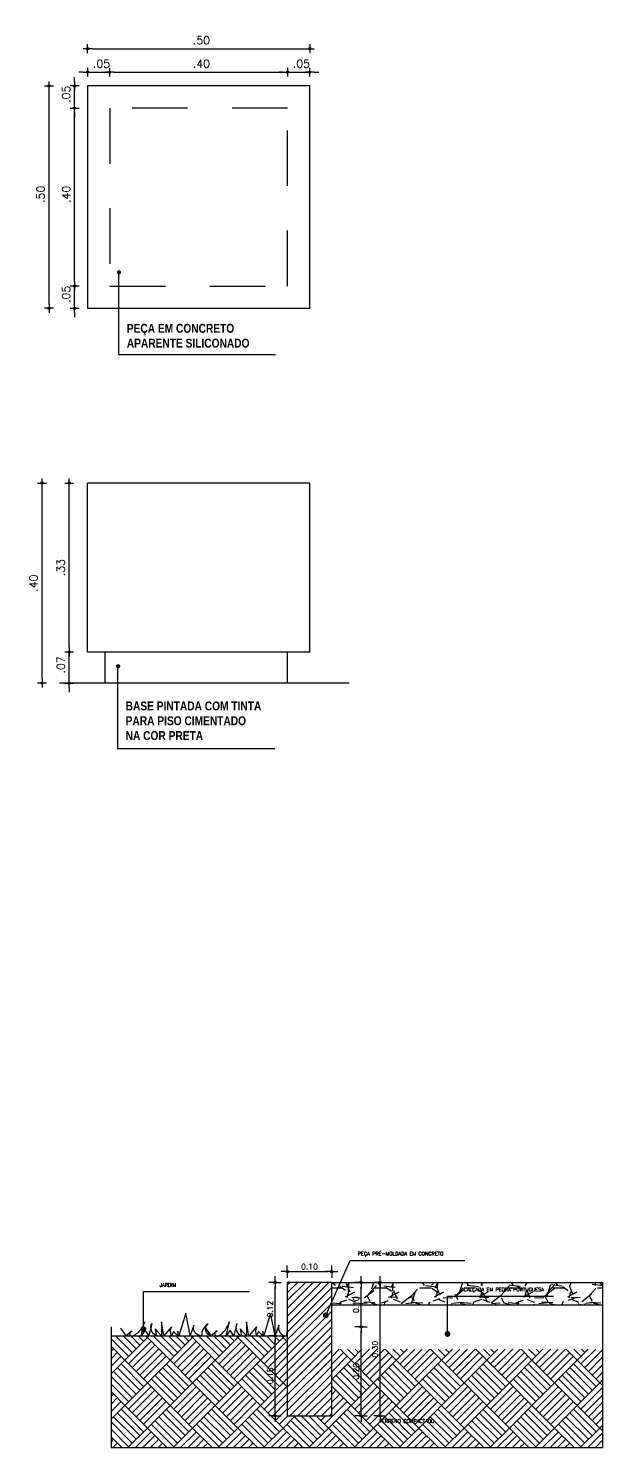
# Model space of a CAD drawing. Extents: x -599692 to 469028, y -9431878 to 9424999.
# Drawn here: x 2269.451 to 2270.744, y -421.225 to -418.033 of the extents above; entities that cross this region are included whole.
import ezdxf

# ---------------------------------------------------------------- set-up
doc = ezdxf.new("R2010")
doc.units = 0
doc.header["$LTSCALE"] = 0.5
doc.header["$MEASUREMENT"] = 0
doc.header["$PDMODE"] = 34
doc.linetypes.add('HIDDENX2', pattern=[0.75, 0.5, -0.25])
doc.layers.get('0').update_dxf_attribs({"linetype": 'CONTINUOUS'})
doc.layers.get('DEFPOINTS').update_dxf_attribs({"linetype": 'CONTINUOUS'})
for name, color, linetype in [('02', 9, 'CONTINUOUS'), ('06', 4, 'CONTINUOUS'), ('COTAS', 2, 'CONTINUOUS'), ('HACH', 8, 'CONTINUOUS'), ('HACHURA', 253, 'CONTINUOUS'), ('HACHURA1', 8, 'CONTINUOUS'), ('P1', 1, 'CONTINUOUS'), ('P2', 2, 'CONTINUOUS'), ('P3', 3, 'CONTINUOUS'), ('P4', 6, 'CONTINUOUS'), ('TEXTO', 3, 'CONTINUOUS')]:
    doc.layers.add(name, color=color, linetype=linetype)
doc.styles.add('ARIAL', font='ARIALNB.TTF')
doc.styles.add('COTA100', font='ROMANS.SHX')
doc.styles.add('ROMANS', font='romans')
doc.dimstyles.new('BOLA50$0', dxfattribs={"dimscale": 0.5, "dimtxt": 0.25, "dimasz": 0.18, "dimexe": 0.18, "dimexo": 0.0625, "dimgap": 0.1, "dimtad": 1, "dimzin": 0, "dimdsep": 46, "dimtxsty": 'ROMANS', "dimblk1": 'BOLA', "dimblk2": 'BOLA', "dimsah": 1, "dimcen": 0.09, "dimse1": 1, "dimse2": 1, "dimclrt": 256, "dimadec": 0, "dimazin": 0, "dimtfac": 1, "dimtofl": 0, "dimtmove": 2, "dimatfit": 3, "dimldrblk": 'BOLA', "dimfxl": 1, "dimtolj": 1, "dimtzin": 0, "dimarcsym": 0})
doc.dimstyles.new('COTA100$0', dxfattribs={"dimtxt": 0.18, "dimasz": 0.1, "dimexe": 0.05, "dimexo": 0.95, "dimgap": 0.1, "dimtad": 1, "dimzin": 4, "dimdsep": 46, "dimtxsty": 'COTA100', "dimblk": 'USERTICK', "dimblk1": 'USERTICK', "dimblk2": 'USERTICK', "dimsah": 1, "dimcen": -0.1, "dimdle": 0.05, "dimse1": 1, "dimse2": 1, "dimclrt": 2, "dimadec": 0, "dimazin": 0, "dimtfac": 1, "dimtdec": 4, "dimtix": 1, "dimtmove": 2, "dimatfit": 3, "dimldrblk": 'USERTICK', "dimfxl": 1, "dimtvp": 0.625, "dimtolj": 1, "dimtzin": 4, "dimarcsym": 0})

# ---------------------------------------------------------------- blocks, each defined once
blk = doc.blocks.new('USERTICK')
for p, q in [((-1, 0), (1, 0)), ((0, 1), (0, -1))]:
    blk.add_line(p, q)
blk.add_circle((0, 0), 0.25)
blk = doc.blocks.new('*D56')
at = {"layer": 'COTAS', "color": 0, "lineweight": -2}
for p, q in [((2269.5555, -418.6029), (2269.5555, -418.5929)), ((2269.5555, -418.6629), (2269.5555, -418.6129)), ((2269.5555, -418.6729), (2269.5555, -418.6829))]:
    blk.add_line(p, q, dxfattribs=at)
at = {"layer": 'DEFPOINTS', "color": 0}
for p in [(2269.5555, -418.6129), (2269.6349, -418.6129), (2269.5849, -418.6629)]:
    blk.add_point(p, dxfattribs=at)
at = {"layer": 'COTAS', "color": 0, "lineweight": -2, "xscale": 0.01, "yscale": 0.01, "zscale": 0.01}
for p, rotation in [((2269.5555, -418.6129), 270), ((2269.5555, -418.6629), 90)]:
    blk.add_blockref('USERTICK', p, dxfattribs=dict(at, rotation=rotation))
at = {"layer": 'COTAS', "color": 2, "insert": (2269.5365, -418.6379), "char_height": 0.018, "attachment_point": 5, "rotation": 90, "style": 'COTA100'}
blk.add_mtext('\\A1; .05', dxfattribs=at)
blk = doc.blocks.new('*D57')
at = {"layer": 'COTAS', "color": 0, "lineweight": -2}
blk.add_line((2269.5555, -418.6029), (2269.5555, -418.2229), dxfattribs=at)
at = {"layer": 'DEFPOINTS', "color": 0}
for p in [(2269.5555, -418.2129), (2269.6349, -418.2129), (2269.6349, -418.6129)]:
    blk.add_point(p, dxfattribs=at)
at = {"layer": 'COTAS', "color": 0, "lineweight": -2, "xscale": 0.01, "yscale": 0.01, "zscale": 0.01}
for p, rotation in [((2269.5555, -418.2129), 90), ((2269.5555, -418.6129), 270)]:
    blk.add_blockref('USERTICK', p, dxfattribs=dict(at, rotation=rotation))
at = {"layer": 'COTAS', "color": 2, "insert": (2269.5365, -418.4129), "char_height": 0.018, "attachment_point": 5, "rotation": 90, "style": 'COTA100'}
blk.add_mtext('\\A1; .40', dxfattribs=at)
blk = doc.blocks.new('*D58')
at = {"layer": 'COTAS', "color": 0, "lineweight": -2}
for p, q in [((2269.5555, -418.1529), (2269.5555, -418.1429)), ((2269.5555, -418.2129), (2269.5555, -418.1629)), ((2269.5555, -418.2229), (2269.5555, -418.2329))]:
    blk.add_line(p, q, dxfattribs=at)
at = {"layer": 'DEFPOINTS', "color": 0}
for p in [(2269.5555, -418.1629), (2269.5849, -418.1629), (2269.6349, -418.2129)]:
    blk.add_point(p, dxfattribs=at)
at = {"layer": 'COTAS', "color": 0, "lineweight": -2, "xscale": 0.01, "yscale": 0.01, "zscale": 0.01}
for p, rotation in [((2269.5555, -418.1629), 270), ((2269.5555, -418.2129), 90)]:
    blk.add_blockref('USERTICK', p, dxfattribs=dict(at, rotation=rotation))
at = {"layer": 'COTAS', "color": 2, "insert": (2269.5365, -418.1879), "char_height": 0.018, "attachment_point": 5, "rotation": 90, "style": 'COTA100'}
blk.add_mtext('\\A1; .05', dxfattribs=at)
blk = doc.blocks.new('*D59')
at = {"layer": 'COTAS', "color": 0, "lineweight": -2}
for p, q in [((2269.5749, -418.1318), (2269.5649, -418.1318)), ((2269.5849, -418.1318), (2269.6349, -418.1318)), ((2269.6449, -418.1318), (2269.6549, -418.1318))]:
    blk.add_line(p, q, dxfattribs=at)
at = {"layer": 'DEFPOINTS', "color": 0}
for p in [(2269.6349, -418.1318), (2269.5849, -418.1629), (2269.6349, -418.2129)]:
    blk.add_point(p, dxfattribs=at)
at = {"layer": 'COTAS', "color": 0, "lineweight": -2, "xscale": 0.01, "yscale": 0.01, "zscale": 0.01}
blk.add_blockref('USERTICK', (2269.5849, -418.1318), dxfattribs=at)
at = {"layer": 'COTAS', "color": 0, "lineweight": -2, "xscale": 0.01, "yscale": 0.01, "zscale": 0.01, "rotation": 180}
blk.add_blockref('USERTICK', (2269.6349, -418.1318), dxfattribs=at)
at = {"layer": 'COTAS', "color": 2, "insert": (2269.6099, -418.1128), "char_height": 0.018, "attachment_point": 5, "style": 'COTA100'}
blk.add_mtext('\\A1; .05', dxfattribs=at)
blk = doc.blocks.new('*D60')
at = {"layer": 'COTAS', "color": 0, "lineweight": -2}
blk.add_line((2269.6449, -418.1318), (2270.0249, -418.1318), dxfattribs=at)
at = {"layer": 'DEFPOINTS', "color": 0}
for p in [(2270.0349, -418.1318), (2269.6349, -418.2129), (2270.0349, -418.2129)]:
    blk.add_point(p, dxfattribs=at)
at = {"layer": 'COTAS', "color": 0, "lineweight": -2, "xscale": 0.01, "yscale": 0.01, "zscale": 0.01, "rotation": 180}
blk.add_blockref('USERTICK', (2269.6349, -418.1318), dxfattribs=at)
at = {"layer": 'COTAS', "color": 0, "lineweight": -2, "xscale": 0.01, "yscale": 0.01, "zscale": 0.01}
blk.add_blockref('USERTICK', (2270.0349, -418.1318), dxfattribs=at)
at = {"layer": 'COTAS', "color": 2, "insert": (2269.8349, -418.1128), "char_height": 0.018, "attachment_point": 5, "style": 'COTA100'}
blk.add_mtext('\\A1; .40', dxfattribs=at)
blk = doc.blocks.new('*D61')
at = {"layer": 'COTAS', "color": 0, "lineweight": -2}
for p, q in [((2270.0249, -418.1318), (2270.0149, -418.1318)), ((2270.0349, -418.1318), (2270.0849, -418.1318)), ((2270.0949, -418.1318), (2270.1049, -418.1318))]:
    blk.add_line(p, q, dxfattribs=at)
at = {"layer": 'DEFPOINTS', "color": 0}
for p in [(2270.0849, -418.1318), (2270.0849, -418.1629), (2270.0349, -418.2129)]:
    blk.add_point(p, dxfattribs=at)
at = {"layer": 'COTAS', "color": 0, "lineweight": -2, "xscale": 0.01, "yscale": 0.01, "zscale": 0.01}
blk.add_blockref('USERTICK', (2270.0349, -418.1318), dxfattribs=at)
at = {"layer": 'COTAS', "color": 0, "lineweight": -2, "xscale": 0.01, "yscale": 0.01, "zscale": 0.01, "rotation": 180}
blk.add_blockref('USERTICK', (2270.0849, -418.1318), dxfattribs=at)
at = {"layer": 'COTAS', "color": 2, "insert": (2270.0599, -418.1128), "char_height": 0.018, "attachment_point": 5, "style": 'COTA100'}
blk.add_mtext('\\A1; .05', dxfattribs=at)
blk = doc.blocks.new('*D62')
at = {"layer": 'COTAS', "color": 0, "lineweight": -2}
blk.add_line((2269.5949, -418.0793), (2270.0749, -418.0793), dxfattribs=at)
at = {"layer": 'DEFPOINTS', "color": 0}
for p in [(2270.0849, -418.0793), (2269.5849, -418.1629), (2270.0849, -418.1629)]:
    blk.add_point(p, dxfattribs=at)
at = {"layer": 'COTAS', "color": 0, "lineweight": -2, "xscale": 0.01, "yscale": 0.01, "zscale": 0.01, "rotation": 180}
blk.add_blockref('USERTICK', (2269.5849, -418.0793), dxfattribs=at)
at = {"layer": 'COTAS', "color": 0, "lineweight": -2, "xscale": 0.01, "yscale": 0.01, "zscale": 0.01}
blk.add_blockref('USERTICK', (2270.0849, -418.0793), dxfattribs=at)
at = {"layer": 'COTAS', "color": 2, "insert": (2269.8349, -418.0603), "char_height": 0.018, "attachment_point": 5, "style": 'COTA100'}
blk.add_mtext('\\A1; .50', dxfattribs=at)
blk = doc.blocks.new('*D63')
at = {"layer": 'COTAS', "color": 0, "lineweight": -2}
blk.add_line((2269.4981, -418.6529), (2269.4981, -418.1729), dxfattribs=at)
at = {"layer": 'DEFPOINTS', "color": 0}
for p in [(2269.4981, -418.1629), (2269.5849, -418.1629), (2269.5849, -418.6629)]:
    blk.add_point(p, dxfattribs=at)
at = {"layer": 'COTAS', "color": 0, "lineweight": -2, "xscale": 0.01, "yscale": 0.01, "zscale": 0.01}
for p, rotation in [((2269.4981, -418.1629), 90), ((2269.4981, -418.6629), 270)]:
    blk.add_blockref('USERTICK', p, dxfattribs=dict(at, rotation=rotation))
at = {"layer": 'COTAS', "color": 2, "insert": (2269.4791, -418.4129), "char_height": 0.018, "attachment_point": 5, "rotation": 90, "style": 'COTA100'}
blk.add_mtext('\\A1; .50', dxfattribs=at)
blk = doc.blocks.new('*D64')
at = {"layer": 'COTAS', "color": 0, "lineweight": -2}
for p, q in [((2269.5434, -419.4261), (2269.5434, -419.4161)), ((2269.5434, -419.5061), (2269.5434, -419.4361)), ((2269.5434, -419.5161), (2269.5434, -419.5261))]:
    blk.add_line(p, q, dxfattribs=at)
at = {"layer": 'DEFPOINTS', "color": 0}
for p in [(2269.5434, -419.4361), (2269.6243, -419.4361), (2269.6243, -419.5061)]:
    blk.add_point(p, dxfattribs=at)
at = {"layer": 'COTAS', "color": 0, "lineweight": -2, "xscale": 0.01, "yscale": 0.01, "zscale": 0.01}
for p, rotation in [((2269.5434, -419.4361), 270), ((2269.5434, -419.5061), 90)]:
    blk.add_blockref('USERTICK', p, dxfattribs=dict(at, rotation=rotation))
at = {"layer": 'COTAS', "color": 2, "insert": (2269.5244, -419.4711), "char_height": 0.018, "attachment_point": 5, "rotation": 90, "style": 'COTA100'}
blk.add_mtext('\\A1; .07', dxfattribs=at)
blk = doc.blocks.new('*D65')
at = {"layer": 'COTAS', "color": 0, "lineweight": -2}
blk.add_line((2269.5434, -419.4261), (2269.5434, -419.0661), dxfattribs=at)
at = {"layer": 'DEFPOINTS', "color": 0}
for p in [(2269.5434, -419.0561), (2269.5849, -419.0561), (2269.6243, -419.4361)]:
    blk.add_point(p, dxfattribs=at)
at = {"layer": 'COTAS', "color": 0, "lineweight": -2, "xscale": 0.01, "yscale": 0.01, "zscale": 0.01}
for p, rotation in [((2269.5434, -419.0561), 90), ((2269.5434, -419.4361), 270)]:
    blk.add_blockref('USERTICK', p, dxfattribs=dict(at, rotation=rotation))
at = {"layer": 'COTAS', "color": 2, "insert": (2269.5244, -419.2461), "char_height": 0.018, "attachment_point": 5, "rotation": 90, "style": 'COTA100'}
blk.add_mtext('\\A1;.33', dxfattribs=at)
blk = doc.blocks.new('*D66')
at = {"layer": 'COTAS', "color": 0, "lineweight": -2}
blk.add_line((2269.4823, -419.4961), (2269.4823, -419.0661), dxfattribs=at)
at = {"layer": 'DEFPOINTS', "color": 0}
for p in [(2269.4823, -419.0561), (2269.5849, -419.0561), (2269.5215, -419.5061)]:
    blk.add_point(p, dxfattribs=at)
at = {"layer": 'COTAS', "color": 0, "lineweight": -2, "xscale": 0.01, "yscale": 0.01, "zscale": 0.01}
for p, rotation in [((2269.4823, -419.0561), 90), ((2269.4823, -419.5061), 270)]:
    blk.add_blockref('USERTICK', p, dxfattribs=dict(at, rotation=rotation))
at = {"layer": 'COTAS', "color": 2, "insert": (2269.4633, -419.2811), "char_height": 0.018, "attachment_point": 5, "rotation": 90, "style": 'COTA100'}
blk.add_mtext('\\A1;.40', dxfattribs=at)
blk = doc.blocks.new('BOLA')
for q in [(-1.53, 0), (0, 1.53), (0, -1.53), (1.53, 0)]:
    blk.add_line((0, 0), q)
blk.add_circle((0, 0), 0.284)
blk = doc.blocks.new('*D34')
at = {"layer": 'COTAS', "color": 0, "linetype": 'Continuous', "lineweight": -2}
blk.add_line((2270.0432, -420.8294), (2270.1252, -420.8294), dxfattribs=at)
at = {"layer": 'DEFPOINTS', "color": 0, "linetype": 'Continuous'}
for p in [(2270.1342, -420.8294), (2270.0342, -420.8538), (2270.1342, -420.8538)]:
    blk.add_point(p, dxfattribs=at)
at = {"layer": 'COTAS', "color": 0, "linetype": 'Continuous', "lineweight": -2, "xscale": 0.009, "yscale": 0.009, "zscale": 0.009, "rotation": 180}
blk.add_blockref('BOLA', (2270.0342, -420.8294), dxfattribs=at)
at = {"layer": 'COTAS', "color": 0, "linetype": 'Continuous', "lineweight": -2, "xscale": 0.009, "yscale": 0.009, "zscale": 0.009}
blk.add_blockref('BOLA', (2270.1342, -420.8294), dxfattribs=at)
at = {"layer": 'COTAS', "linetype": 'Continuous', "insert": (2270.0842, -420.8182), "char_height": 0.0125, "attachment_point": 5, "style": 'ROMANS'}
blk.add_mtext('\\A1;0.10', dxfattribs=at)
blk = doc.blocks.new('*D69')
at = {"layer": 'COTAS', "color": 0, "linetype": 'Continuous', "lineweight": -2}
blk.add_line((2270.0067, -421.1448), (2270.0067, -420.9828), dxfattribs=at)
at = {"layer": 'DEFPOINTS', "color": 0, "linetype": 'Continuous'}
for p in [(2270.0067, -420.9738), (2270.0342, -420.9738), (2270.0342, -421.1538)]:
    blk.add_point(p, dxfattribs=at)
at = {"layer": 'COTAS', "color": 0, "linetype": 'Continuous', "lineweight": -2, "xscale": 0.009, "yscale": 0.009, "zscale": 0.009}
for p, rotation in [((2270.0067, -420.9738), 90), ((2270.0067, -421.1538), 270)]:
    blk.add_blockref('BOLA', p, dxfattribs=dict(at, rotation=rotation))
at = {"layer": 'COTAS', "linetype": 'Continuous', "insert": (2269.9955, -421.0638), "char_height": 0.0125, "attachment_point": 5, "rotation": 90, "style": 'ROMANS'}
blk.add_mtext('\\A1;0.18', dxfattribs=at)
blk = doc.blocks.new('*D35')
at = {"layer": 'COTAS', "color": 0, "linetype": 'Continuous', "lineweight": -2}
blk.add_line((2270.0067, -420.9648), (2270.0067, -420.8628), dxfattribs=at)
at = {"layer": 'DEFPOINTS', "color": 0, "linetype": 'Continuous'}
for p in [(2270.0067, -420.8538), (2270.0542, -420.8538), (2270.0342, -420.9738)]:
    blk.add_point(p, dxfattribs=at)
at = {"layer": 'COTAS', "color": 0, "linetype": 'Continuous', "lineweight": -2, "xscale": 0.009, "yscale": 0.009, "zscale": 0.009}
for p, rotation in [((2270.0067, -420.8538), 90), ((2270.0067, -420.9738), 270)]:
    blk.add_blockref('BOLA', p, dxfattribs=dict(at, rotation=rotation))
at = {"layer": 'COTAS', "linetype": 'Continuous', "insert": (2269.9955, -420.9138), "char_height": 0.0125, "attachment_point": 5, "rotation": 90, "style": 'ROMANS'}
blk.add_mtext('\\A1;0.12', dxfattribs=at)
blk = doc.blocks.new('*D70')
at = {"layer": 'COTAS', "color": 0, "linetype": 'Continuous', "lineweight": -2}
blk.add_line((2270.2003, -421.1448), (2270.2003, -420.9628), dxfattribs=at)
at = {"layer": 'DEFPOINTS', "color": 0, "linetype": 'Continuous'}
for p in [(2270.1342, -420.9538), (2270.2003, -420.9538), (2270.1342, -421.1538)]:
    blk.add_point(p, dxfattribs=at)
at = {"layer": 'COTAS', "color": 0, "linetype": 'Continuous', "lineweight": -2, "xscale": 0.009, "yscale": 0.009, "zscale": 0.009}
for p, rotation in [((2270.2003, -420.9538), 90), ((2270.2003, -421.1538), 270)]:
    blk.add_blockref('BOLA', p, dxfattribs=dict(at, rotation=rotation))
at = {"layer": 'COTAS', "linetype": 'Continuous', "insert": (2270.1891, -421.0538), "char_height": 0.0125, "attachment_point": 5, "rotation": 90, "style": 'ROMANS'}
blk.add_mtext('\\A1;0.20', dxfattribs=at)
blk = doc.blocks.new('*D36')
at = {"layer": 'COTAS', "color": 0, "linetype": 'Continuous', "lineweight": -2}
blk.add_line((2270.2003, -420.9448), (2270.2003, -420.8628), dxfattribs=at)
at = {"layer": 'DEFPOINTS', "color": 0, "linetype": 'Continuous'}
for p in [(2270.1342, -420.8538), (2270.2003, -420.8538), (2270.1342, -420.9538)]:
    blk.add_point(p, dxfattribs=at)
at = {"layer": 'COTAS', "color": 0, "linetype": 'Continuous', "lineweight": -2, "xscale": 0.009, "yscale": 0.009, "zscale": 0.009}
for p, rotation in [((2270.2003, -420.8538), 90), ((2270.2003, -420.9538), 270)]:
    blk.add_blockref('BOLA', p, dxfattribs=dict(at, rotation=rotation))
at = {"layer": 'COTAS', "linetype": 'Continuous', "insert": (2270.1891, -420.9038), "char_height": 0.0125, "attachment_point": 5, "rotation": 90, "style": 'ROMANS'}
blk.add_mtext('\\A1;0.10', dxfattribs=at)
blk = doc.blocks.new('*D71')
at = {"layer": 'COTAS', "color": 0, "linetype": 'Continuous', "lineweight": -2}
blk.add_line((2270.2431, -421.1448), (2270.2431, -420.8628), dxfattribs=at)
at = {"layer": 'DEFPOINTS', "color": 0, "linetype": 'Continuous'}
for p in [(2270.2141, -420.8538), (2270.2431, -420.8538), (2270.2141, -421.1538)]:
    blk.add_point(p, dxfattribs=at)
at = {"layer": 'COTAS', "color": 0, "linetype": 'Continuous', "lineweight": -2, "xscale": 0.009, "yscale": 0.009, "zscale": 0.009}
for p, rotation in [((2270.2431, -420.8538), 90), ((2270.2431, -421.1538), 270)]:
    blk.add_blockref('BOLA', p, dxfattribs=dict(at, rotation=rotation))
at = {"layer": 'COTAS', "linetype": 'Continuous', "insert": (2270.2319, -421.0038), "char_height": 0.0125, "attachment_point": 5, "rotation": 90, "style": 'ROMANS'}
blk.add_mtext('\\A1;0.30', dxfattribs=at)
blk = doc.blocks.new('_Dot')
at = {"color": 0, "linetype": 'ByBlock', "lineweight": -2}
blk.add_line((-0.5, 0), (-1, 0), dxfattribs=at)
at = {"color": 0, "linetype": 'ByBlock', "const_width": 0.5}
blk.add_lwpolyline([(-0.25, 0, 1), (0.25, 0, 1)], format="xyb", close=True, dxfattribs=at)

msp = doc.modelspace()

# ---------------------------------------------------------------- hatches: boundary and pattern name
at = {"layer": 'HACH'}
h = msp.add_hatch(dxfattribs=at)
h.set_pattern_fill('ANSI31', color=256, scale=0.1, style=0)
h.set_pattern_definition([(45, (1919.59967, -26.462898), (-0.00883883476, 0.00883883476), [])])
h.paths.add_polyline_path([(2270.0342, -421.1538), (2270.1342, -421.1538), (2270.1342, -420.8823), (2270.1217, -420.9247, -0.865927), (2270.1208, -420.9311, -1.154832), (2270.1217, -420.9247), (2270.1342, -420.8823), (2270.1342, -420.8538), (2270.0342, -420.8538)])
h = msp.add_hatch(dxfattribs=at)
h.set_pattern_fill('AR-PARQ1', color=256, scale=0.006, angle=45, style=0)
h.set_pattern_definition([(135, (1919.59967, -26.4629), (-0.1018233765, 7e-18), [0.072, -0.072]), (135, (1919.608155, -26.45441), (-0.1018233765, 7e-18), [0.072, -0.072]), (135, (1919.61664, -26.44593), (-0.1018233765, 7e-18), [0.072, -0.072]), (135, (1919.625125, -26.43744), (-0.1018233765, 7e-18), [0.072, -0.072]), (135, (1919.63361, -26.42896), (-0.1018233765, 7e-18), [0.072, -0.072]), (135, (1919.642096, -26.42047), (-0.1018233765, 7e-18), [0.072, -0.072]), (135, (1919.65058, -26.411986), (-0.1018233765, 7e-18), [0.072, -0.072]), (45, (1919.54876, -26.411986), (0.1018233765, -7e-18), [0.072, -0.072]), (45, (1919.54027, -26.4035), (0.1018233765, -7e-18), [0.072, -0.072]), (45, (1919.53179, -26.395016), (0.1018233765, -7e-18), [0.072, -0.072]), (45, (1919.5233, -26.38653), (0.1018233765, -7e-18), [0.072, -0.072]), (45, (1919.51482, -26.378045), (0.1018233765, -7e-18), [0.072, -0.072]), (45, (1919.50633, -26.36956), (0.1018233765, -7e-18), [0.072, -0.072]), (45, (1919.497846, -26.361074), (0.1018233765, -7e-18), [0.072, -0.072])])
h.paths.add_polyline_path([(2269.863, -420.9738), (2269.8414, -420.9738, -0.013191), (2269.8405, -420.9738), (2269.7558, -420.9738, -0.208067), (2269.7396, -420.9738), (2269.6887, -420.9738, -0.296739), (2269.6823, -420.9738), (2269.6375, -420.9738), (2269.6375, -421.2252), (2270.7439, -421.2252), (2270.7439, -421.0038), (2270.1342, -421.0038), (2270.1342, -421.1538), (2270.0342, -421.1538), (2270.0342, -420.9738), (2270.0327, -420.9738, -0.013191), (2270.0317, -420.9738), (2269.8799, -420.9738, -0.296739), (2269.8736, -420.9738), (2269.8691, -420.9738, -0.099414)])
h.paths.add_polyline_path([(2269.9892, -421.0816), (2269.9892, -421.0461), (2270.0042, -421.0461), (2270.0042, -421.0816)], flags=24)
h.paths.add_polyline_path([(2270.1828, -421.0716), (2270.1828, -421.0361), (2270.1978, -421.0361), (2270.1978, -421.0716)], flags=24)
h.paths.add_polyline_path([(2270.2256, -421.0216), (2270.2256, -420.9861), (2270.2406, -420.9861), (2270.2406, -421.0216)], flags=24)
h.paths.add_polyline_path([(2270.2398, -421.1596), (2270.3813, -421.1596), (2270.3813, -421.1716), (2270.2398, -421.1716)], flags=24)
at = {"layer": 'HACHURA', "linetype": 'Continuous'}
h = msp.add_hatch(dxfattribs=at)
h.set_pattern_fill('GRAVEL', color=256, scale=0.1, style=0)
h.set_pattern_definition([(228.0128, (2055.1434495, -252.9112955), (-0.79999982322, -0.90000013416), [0.0134536, -1.3319088]), (184.9697, (2055.1344495, -252.9212955), (1.20000010515, 0.0999991307), [0.0230868, -2.2855925]), (132.5104, (2055.1114495, -252.9232955), (0.99999907183, -1.10000086739), [0.0162788, -1.6116032]), (267.2737, (2055.0724495, -252.9482955), (0.09999960177, 2.0000000295), [0.0210238, -2.0813558]), (292.8337, (2055.0714495, -252.9692955), (-0.50000099054, 1.19999964118), [0.0206155, -2.0409373]), (357.2737, (2055.0794495, -252.9882955), (-2.0000000295, 0.09999960177), [0.0210238, -2.0813558]), (37.6942, (2055.1004495, -252.9892955), (-1.30000073456, -0.999999040516), [0.0278029, -2.7524849]), (72.2553, (2055.1224495, -252.9722955), (0.70000107627, 2.199999623124), [0.0262488, -2.5986321]), (121.4296, (2055.1304495, -252.9472955), (-0.80000082342, 1.29999950365), [0.021095, -2.0884073]), (175.2364, (2055.1194495, -252.9292955), (1.10000009463, -0.09999915327), [0.0240832, -1.1800763]), (222.3974, (2055.0954495, -252.9272955), (-1.200000735107, -1.0999992082), [0.0311448, -3.0833375]), (138.8141, (2055.1714495, -252.949296), (-0.70000029468, 0.59999973133), [0.0106301, -1.0523844]), (171.4692, (2055.1634495, -252.9422955), (1.29999982848, -0.200000791), [0.0202237, -2.0021511]), (225, (2055.14345, -252.939296), (-1e-17, -0.100000031), [0.0141421, -0.1272792]), (203.1986, (2055.13645, -252.927296), (0.49999997307, 0.2000001325), [0.0076158, -0.7539615]), (291.8014, (2055.12945, -252.930296), (-0.099999991, 0.3000000273), [0.0107703, -0.5277462]), (30.9638, (2055.13345, -252.940296), (0.2999998022, 0.2000002484), [0.0174929, -0.5656023]), (161.5651, (2055.14845, -252.931296), (0.2000000435, -0.0999998403), [0.0126491, -0.3035787]), (16.3895, (2055.0714495, -252.9302955), (1.00000021984, 0.29999927098), [0.01772, -1.7542845]), (70.3462, (2055.0884495, -252.9252955), (-0.39999952474, -1.10000021356), [0.0148661, -1.4717408]), (293.1986, (2055.14845, -252.911296), (-0.2000001325, 0.49999997307), [0.0152315, -0.7463458]), (343.6105, (2055.1544495, -252.9252955), (-1.00000021984, 0.29999927098), [0.01772, -1.7542845]), (339.444, (2055.07145, -252.992296), (-0.50000018445, 0.19999959964), [0.017088, -0.8373124]), (294.7751, (2055.0874495, -252.9982955), (-0.49999921892, 1.10000034218), [0.0143178, -1.4174643]), (66.8014, (2055.14945, -253.011296), (0.2000001325, 0.49999997307), [0.0152315, -0.7463458]), (17.354, (2055.1554495, -252.9972955), (-1.30000020191, -0.39999945023), [0.0167631, -1.6595424]), (69.444, (2055.10045, -253.011296), (-0.19999959964, -0.50000018445), [0.008544, -0.8458564]), (101.3099, (2055.14345, -253.011296), (-0.0999997632, 0.4000000752), [0.005099, -0.5048029]), (165.9638, (2055.14245, -253.006296), (0.3000000546, -0.0999998057), [0.0206155, -0.391695]), (186.009, (2055.1224495, -253.0012955), (0.99999997509, 0.09999993175), [0.019105, -1.8913923]), (303.6901, (2055.13345, -252.949296), (-0.1000001335, 0.1999999558), [0.0144222, -0.3461329]), (353.1572, (2055.1414495, -252.9612955), (1.69999993655, -0.20000079979), [0.0251794, -2.4927563]), (60.9454, (2055.1664495, -252.964296), (-0.40000000272, -0.70000003846), [0.0102956, -1.0192674]), (90, (2055.17145, -252.9553), (-0.1, 0.1), [0.006, -0.094]), (120.2564, (2055.1204495, -252.9982955), (0.39999948868, -0.70000024559), [0.0138924, -1.375352]), (48.0128, (2055.1134495, -252.9862955), (0.79999982322, 0.90000013416), [0.0269072, -1.3184552]), (0, (2055.13145, -252.9663), (0.1, 0.1), [0.026, -0.074]), (325.3048, (2055.1574495, -252.9662955), (-0.9999994259, 0.70000086096), [0.0158114, -1.5653274]), (254.0546, (2055.17045, -252.975296), (-0.0999999889, -0.40000001267), [0.0145602, -0.7134508]), (207.646, (2055.1664495, -252.9892955), (-1.89999958072, -1.00000077132), [0.0237065, -2.3469474]), (175.4261, (2055.1454495, -253.0002955), (-1.30000005583, 0.099999480116), [0.0250799, -2.4829074])])
h.paths.add_polyline_path([(2270.7439, -420.9038), (2270.7439, -420.8783), (2270.7439, -420.8538), (2270.1342, -420.8538), (2270.1342, -420.9038)])
at = {"layer": 'P1'}
for points in [[(2269.6604, -418.5822, -1), (2269.6508, -418.5822, -1)], [(2269.6584, -419.468, -1), (2269.6488, -419.468, -1)]]:
    msp.add_hatch(color=256, dxfattribs=at).paths.add_polyline_path(points)

# ---------------------------------------------------------------- linework, layer by layer
at = {"layer": '06'}
msp.add_line((2270.1732, -419.5061), (2269.5215, -419.5061), dxfattribs=at)
at = {"layer": 'HACH'}
for p, q in [((2270.7439, -420.8538), (2270.7439, -421.2252)), ((2269.6375, -420.9538), (2269.6375, -421.2252)), ((2269.6375, -421.2252), (2270.7439, -421.2252))]:
    msp.add_line(p, q, dxfattribs=at)
at = {"layer": 'HACHURA1', "color": 8, "linetype": 'HIDDENX2', "ltscale": 0.5}
msp.add_lwpolyline([(2269.6349, -418.6129), (2270.0349, -418.6129), (2270.0349, -418.2129), (2269.6349, -418.2129)], close=True, dxfattribs=at)
at = {"layer": 'P1'}
for p, q in [((2269.6544, -418.5832), (2269.6544, -418.767)), ((2269.6544, -418.767), (2270.008, -418.767)), ((2269.6524, -419.469), (2269.6524, -419.6528)), ((2269.6524, -419.6528), (2270.006, -419.6528)), ((2270.1208, -420.9279), (2270.1758, -420.8045)), ((2270.1758, -420.8045), (2270.4335, -420.8045)), ((2269.7103, -420.8738), (2269.9491, -420.8738)), ((2269.7103, -420.9456), (2269.7103, -420.8738)), ((2270.3946, -420.8849), (2270.6333, -420.8849)), ((2270.3946, -420.9567), (2270.3946, -420.8849))]:
    msp.add_line(p, q, dxfattribs=at)
at = {"layer": 'P1', "const_width": 0.0065}
msp.add_lwpolyline([(2270.1208, -420.9246, 1), (2270.1208, -420.9311, 1)], format="xyb", close=True, dxfattribs=at)
at = {"layer": 'P2', "linetype": 'Continuous'}
for p, q in [((2270.1342, -420.8538), (2270.7439, -420.8538)), ((2270.1342, -420.9038), (2270.7439, -420.9038))]:
    msp.add_line(p, q, dxfattribs=at)
at = {"layer": 'P2', "color": 2}
msp.add_line((2269.6375, -420.9738), (2270.0342, -420.9738), dxfattribs=at)
at = {"layer": 'P3'}
for p, q in [((2269.6243, -419.5061), (2269.6243, -419.4361)), ((2270.0349, -419.5061), (2270.0349, -419.4361)), ((2269.9968, -420.9228), (2269.9818, -420.9738)), ((2270.0067, -420.9734), (2269.9968, -420.9228)), ((2269.863, -420.9738), (2269.8509, -420.9564)), ((2269.876, -420.9631), (2269.863, -420.9738)), ((2269.8969, -420.9738), (2269.9043, -420.942)), ((2269.9058, -420.9612), (2269.8969, -420.9738)), ((2269.9139, -420.9738), (2269.9058, -420.9612)), ((2269.9207, -420.9463), (2269.9139, -420.9738)), ((2269.9427, -420.9738), (2269.9278, -420.9584)), ((2269.9278, -420.9584), (2269.9309, -420.9738)), ((2269.9478, -420.9738), (2269.9427, -420.942)), ((2269.9427, -420.942), (2269.9427, -420.9738)), ((2269.965, -420.9533), (2269.9478, -420.9738)), ((2269.9697, -420.9639), (2269.9648, -420.9738)), ((2269.9792, -420.9738), (2269.9697, -420.9639)), ((2269.9818, -420.9738), (2269.9792, -420.9631)), ((2269.9792, -420.9631), (2269.9792, -420.9738)), ((2270.0154, -420.95), (2270.0067, -420.9734))]:
    msp.add_line(p, q, dxfattribs=at)
msp.add_lwpolyline([(2269.863, -420.9738, -0.623303), (2269.8558, -420.9467, 0.264291), (2269.8414, -420.9738, -0.526324), (2269.8241, -420.95), (2269.8155, -420.9734), (2269.8056, -420.9228), (2269.7905, -420.9738), (2269.7879, -420.9631), (2269.7879, -420.9738), (2269.7785, -420.9639), (2269.7736, -420.9738, -0.224991), (2269.7738, -420.9533), (2269.7566, -420.9738), (2269.7514, -420.942), (2269.7514, -420.9738), (2269.7365, -420.9584), (2269.7396, -420.9738, -0.427629), (2269.7295, -420.9463), (2269.7226, -420.9738), (2269.7146, -420.9612), (2269.7057, -420.9738), (2269.713, -420.942, -0.17291), (2269.6887, -420.9738, -1.255528), (2269.6848, -420.9631), (2269.6717, -420.9738), (2269.6597, -420.9564)], format="xyb", dxfattribs=at)
for centre, radius, start, end in [((2269.8768, -420.9689), 0.00586, 97.2016, 303.0554), ((2269.8474, -420.9238), 0.0597, 303.0554, 342.2956), ((2269.939, -420.9552), 0.0203, 153.8808, 246.4927), ((2269.9866, -420.9638), 0.024, 153.9819, 204.7015), ((2270.0322, -420.956), 0.0179, 160.4759, 271.5115), ((2270.0637, -420.9729), 0.0311, 161.8509, 181.658)]:
    msp.add_arc(centre, radius, start, end, dxfattribs=at)
at = {"layer": 'P4', "color": 6}
for p, q in [((2270.0849, -419.0561), (2269.5849, -419.0561)), ((2269.5849, -419.4361), (2269.5849, -419.0561)), ((2270.0849, -419.4361), (2270.0849, -419.0561)), ((2270.0849, -419.4361), (2269.5849, -419.4361))]:
    msp.add_line(p, q, dxfattribs=at)
msp.add_lwpolyline([(2269.5849, -418.6629), (2270.0849, -418.6629), (2270.0849, -418.1629), (2269.5849, -418.1629)], close=True, dxfattribs=at)
at = {"layer": 'P4'}
msp.add_lwpolyline([(2270.0342, -421.1538), (2270.1342, -421.1538), (2270.1342, -420.8538), (2270.0342, -420.8538)], close=True, dxfattribs=at)

# ---------------------------------------------------------------- block references
at = {"layer": 'P1', "xscale": 0.01300000000003365, "yscale": 0.01300000000003365, "zscale": 0.01300000000003365, "rotation": 270}
for p in [(2269.7103, -420.9586), (2270.3946, -420.9697)]:
    msp.add_blockref('_Dot', p, dxfattribs=at)

# ---------------------------------------------------------------- texts
at = {"layer": '02', "char_height": 0.02, "attachment_point": 1, "style": 'ARIAL'}
for s, insert, width in [('PEÇA EM CONCRETO \\PAPARENTE SILICONADO ', (2269.673, -418.698), 0.6397), ('BASE PINTADA COM TINTA \\PPARA PISO CIMENTADO \\PNA COR PRETA', (2269.6704, -419.5472), 0.7845)]:
    msp.add_mtext(s, dxfattribs=dict(at, insert=insert, width=width))
at = {"layer": 'TEXTO', "char_height": 0.008, "attachment_point": 4, "style": 'ROMANS'}
for s, insert in [('PEÇA PRÉ-MOLDADA EM CONCRETO', (2270.193, -420.7903)), ('JARDIM', (2269.7469, -420.8596)), ('CALÇADA EM PEDRA PORTUGUESA', (2270.4312, -420.8707)), ('TERRENO COMPACTADO', (2270.2418, -421.1656))]:
    msp.add_mtext(s, dxfattribs=dict(at, insert=insert))

# ---------------------------------------------------------------- dimensions: what is measured, and where the dimension line sits
at = {"layer": 'COTAS'}
for base, p1, p2, picture, middle in [((2270.0849, -418.0793), (2269.5849, -418.1629), (2270.0849, -418.1629), '*D62', (2269.8349, -418.0603)), ((2269.6349, -418.1318), (2269.5849, -418.1629), (2269.6349, -418.2129), '*D59', (2269.6099, -418.1128)), ((2270.0349, -418.1318), (2269.6349, -418.2129), (2270.0349, -418.2129), '*D60', (2269.8349, -418.1128)), ((2270.0849, -418.1318), (2270.0349, -418.2129), (2270.0849, -418.1629), '*D61', (2270.0599, -418.1128))]:
    dim = msp.add_linear_dim(base=base, p1=p1, p2=p2, dimstyle='COTA100$0', override={"dimscale": 0.1, "dimpost": ' <>'}, dxfattribs=at)
    dim.commit()
    dim.dimension.update_dxf_attribs({"geometry": picture, "text_midpoint": middle})
for base, p1, p2, picture, middle in [((2269.4981, -418.1629), (2269.5849, -418.6629), (2269.5849, -418.1629), '*D63', (2269.4791, -418.4129)), ((2269.5555, -418.1629), (2269.6349, -418.2129), (2269.5849, -418.1629), '*D58', (2269.5365, -418.1879)), ((2269.5555, -418.2129), (2269.6349, -418.6129), (2269.6349, -418.2129), '*D57', (2269.5365, -418.4129)), ((2269.5555, -418.6129), (2269.5849, -418.6629), (2269.6349, -418.6129), '*D56', (2269.5365, -418.6379)), ((2269.5434, -419.4361), (2269.6243, -419.5061), (2269.6243, -419.4361), '*D64', (2269.5244, -419.4711))]:
    dim = msp.add_linear_dim(base=base, p1=p1, p2=p2, angle=90, dimstyle='COTA100$0', override={"dimscale": 0.1, "dimpost": ' <>'}, dxfattribs=at)
    dim.commit()
    dim.dimension.update_dxf_attribs({"geometry": picture, "text_midpoint": middle})
for base, p1, text, picture, middle in [((2269.4823, -419.0561), (2269.5215, -419.5061), '.40', '*D66', (2269.4633, -419.2811)), ((2269.5434, -419.0561), (2269.6243, -419.4361), '.33', '*D65', (2269.5244, -419.2461))]:
    dim = msp.add_linear_dim(base=base, p1=p1, p2=(2269.5849, -419.0561), angle=90, text=text, dimstyle='COTA100$0', override={"dimscale": 0.1, "dimpost": ' <>'}, dxfattribs=at)
    dim.commit()
    dim.dimension.update_dxf_attribs({"geometry": picture, "text_midpoint": middle})
at = {"layer": 'COTAS', "linetype": 'Continuous'}
dim = msp.add_linear_dim(base=(2270.1342, -420.8294), p1=(2270.0342, -420.8538), p2=(2270.1342, -420.8538), dimstyle='BOLA50$0', override={"dimscale": 0.05}, dxfattribs=at)
dim.commit()
dim.dimension.update_dxf_attribs({"geometry": '*D34', "text_midpoint": (2270.0842, -420.8182)})
for base, p1, p2, picture, middle in [((2270.0067, -420.8538), (2270.0342, -420.9738), (2270.0542, -420.8538), '*D35', (2269.9955, -420.9138)), ((2270.2003, -420.8538), (2270.1342, -420.9538), (2270.1342, -420.8538), '*D36', (2270.1891, -420.9038)), ((2270.2431, -420.8538), (2270.2141, -421.1538), (2270.2141, -420.8538), '*D71', (2270.2319, -421.0038)), ((2270.0067, -420.9738), (2270.0342, -421.1538), (2270.0342, -420.9738), '*D69', (2269.9955, -421.0638)), ((2270.2003, -420.9538), (2270.1342, -421.1538), (2270.1342, -420.9538), '*D70', (2270.1891, -421.0538))]:
    dim = msp.add_linear_dim(base=base, p1=p1, p2=p2, angle=90, dimstyle='BOLA50$0', override={"dimscale": 0.05}, dxfattribs=at)
    dim.commit()
    dim.dimension.update_dxf_attribs({"geometry": picture, "text_midpoint": middle})

doc.saveas('drawing.dxf')
